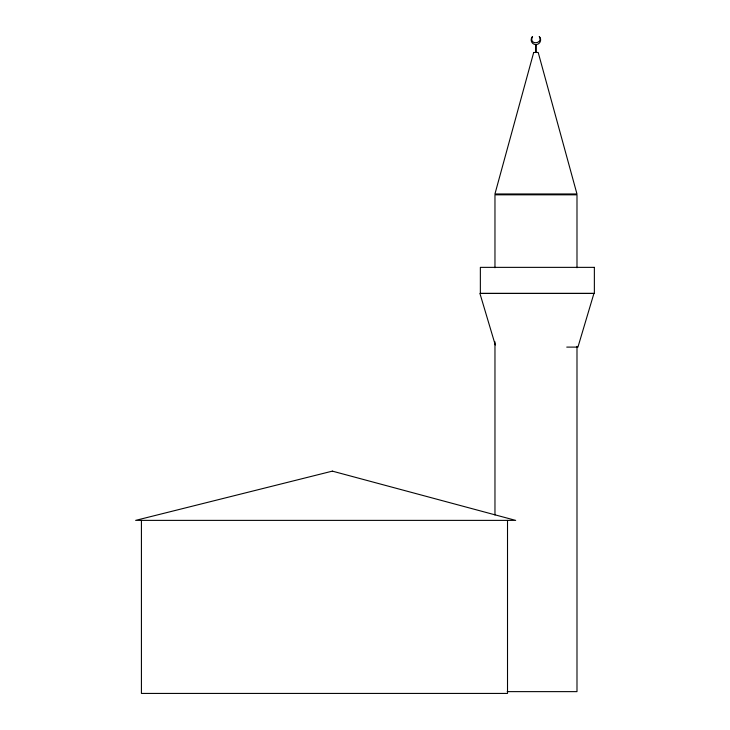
<?xml version="1.0" encoding="UTF-8"?>
<svg xmlns="http://www.w3.org/2000/svg" width="730" height="730" viewBox="0 0 730 730"><rect width="100%" height="100%" fill="white"/><g stroke="black" fill="none" stroke-linecap="round" stroke-linejoin="round"><path stroke-width="1.09" d="M536.148 44.585L535.637 44.585L535.628 52.469M566.754 347.106L577.941 347.106L593.928 293.451L479.92 293.451L495.278 344.962M507.186 691.629L576.992 691.629L576.992 346.367M576.992 267.746L576.992 194.819L494.967 194.819L494.967 267.746M536.158 44.585L536.158 52.469M507.514 520.38L507.514 693.427L141.419 693.427L141.419 520.38M494.967 341.804L494.967 515.006M531.896 37.86C530.208 45.707 543.631 43.225 539.242 36.5A4.736 4.736 0 0 1 539.242 43.198A4.736 4.736 0 0 1 532.544 43.198A4.736 4.736 0 0 1 532.544 36.5L531.896 37.86M533.694 52.469L494.94 193.97L576.965 193.97L538.202 52.469L533.694 52.469M332.36 471.133L135.634 520.38L515.672 520.38L332.36 471.133M594.366 267.363L480.358 267.363L480.358 293.405L594.366 293.405L594.366 267.363"/></g></svg>
